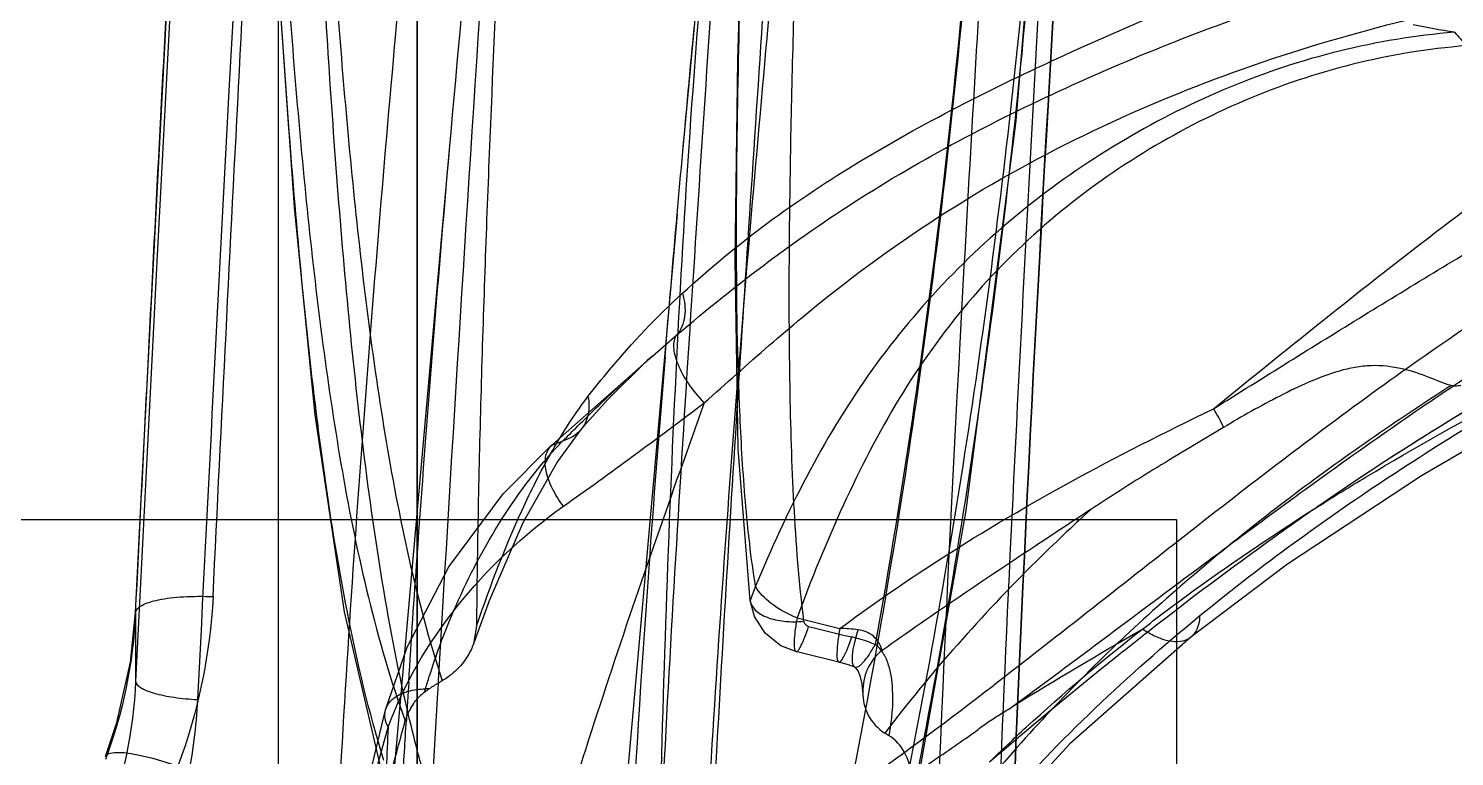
# Model space of a CAD drawing. Header units: millimetres. Extents: x 29875 to 31218, y -21313 to -20364.
# Drawn here: x 30164.15 to 30173.53, y -20652.74 to -20647.95 of the extents above; entities that cross this region are included whole.
import ezdxf

# ---------------------------------------------------------------- set-up
doc = ezdxf.new("R2010")
doc.units = ezdxf.units.MM
doc.header["$LTSCALE"] = 8
doc.layers.add('Cav-cor', color=30, linetype='Continuous')
doc.layers.add('WT', color=4, linetype='Continuous')

# ---------------------------------------------------------------- blocks, each defined once
blk = doc.blocks.new('20160903.150404')
at = {"layer": 'Cav-cor', "color": 241}
for p, q in [((0, 33.5873), (0, 138.8132)), ((0.9128, 20.4607), (0.9128, 68.1023)), ((-1.748, 54.5338), (-1.8261, 55.3789)), ((0.2725, 49.0878), (-0.2126, 54.546)), ((-1.7109, 54.1183), (-1.2724, 49.1854)), ((-1.5486, 53.1876), (-1.7086, 53.3264)), ((-0.8853, 52.6005), (-1.548, 53.1871)), ((-1.0778, 52.7037), (-1.0774, 52.7033)), ((-1.0776, 52.7039), (-0.9226, 52.4937)), ((-0.8853, 52.6005), (-0.9607, 52.6306)), ((10.2204, 52.111), (-4.998, 52.111)), ((-4.998, 52.111), (-4.998, 46.088)), ((-2.2266, 51.674), (-2.1911, 51.5792)), ((-2.1911, 51.5792), (-2.1912, 51.5788)), ((1.8537, 51.4993), (1.8537, 51.0474)), ((-0.39, 51.4093), (-0.3697, 51.2936)), ((-5.0929, 51.3384), (-5.0929, 51.3384)), ((-0.1407, 51.0522), (-0.1554, 51.3062)), ((-2.8795, 51.1404), (-2.8799, 51.1402)), ((-0.1398, 51.0369), (-0.1407, 51.0522)), ((-0.1373, 50.9943), (-0.1398, 51.0369)), ((-0.136, 50.9704), (-0.1373, 50.9943)), ((-0.1059, 50.4406), (-0.136, 50.9704)), ((-0.0477, 50.9757), (-0.0542, 50.9975)), ((0.056, 51.0417), (0.0583, 51.0059)), ((0.0583, 51.0059), (0.0598, 50.9822)), ((0.0598, 50.9822), (0.0706, 50.8077)), ((0.0852, 50.9479), (0.0885, 50.9627)), ((0.0706, 50.8077), (0.0718, 50.7887)), ((0.2082, 50.8599), (0.2082, 50.86))]:
    blk.add_line(p, q, dxfattribs=at)
for points in [[(0.4785, 51.5039), (0.6709, 52.8), (0.8073, 54.1672), (0.9092, 55.6001), (0.9888, 57.099), (1.0481, 58.514)], [(-2.11, 55.1362), (-2.1524, 56.5223), (-2.2059, 57.8317)], [(-4.1602, 57.4011), (-3.9409, 54.7361), (-3.6108, 52.1705), (-3.2474, 50.1254)], [(1.8537, 51.4993), (1.8164, 52.2481), (1.5602, 57.1471)], [(-2.1912, 51.5788), (-2.1135, 52.5778), (-2.0921, 53.821), (-2.11, 55.1362)], [(-1.5486, 53.1876), (-1.5145, 53.1572), (-1.2517, 52.8998), (-1.0774, 52.7033)], [(-7.473, 52.9007), (-6.6095, 52.3996), (-5.7292, 51.819), (-5.0929, 51.3384)], [(0.2082, 50.8599), (0.0654, 51.2724), (-0.2086, 51.8009), (-0.5661, 52.2803), (-0.8848, 52.6007)], [(-0.9226, 52.4937), (-0.6947, 52.0894), (-0.4727, 51.5773), (-0.3696, 51.2936)], [(-2.4927, 51.2428), (-2.394, 51.2809), (-2.2899, 51.3633), (-2.2192, 51.4742), (-2.1911, 51.5792)], [(0.1932, 50.263), (0.2008, 50.3082), (0.4785, 51.5039)], [(2.0528, 50.5526), (1.9773, 50.7762), (1.8873, 51.1741), (1.8537, 51.4993)], [(-5.0929, 51.3383), (-4.2957, 50.6362), (-3.5101, 49.78), (-2.875, 48.8493), (-2.4391, 47.8203), (-2.2024, 46.6933), (-2.0699, 45.4901), (-2.0143, 44.8463)], [(-2.8799, 51.1402), (-2.8392, 51.1552), (-2.7748, 51.1739)], [(-2.7748, 51.1738), (-2.5354, 51.2323), (-2.4926, 51.2426)], [(-2.9324, 50.9766), (-2.9324, 50.9832), (-2.9286, 51.0315), (-2.9185, 51.0773), (-2.902, 51.1163), (-2.8848, 51.1377), (-2.8795, 51.1405)], [(1.3713, 36.7141), (1.4067, 39.361), (1.3693, 42.0696), (1.2364, 44.6294), (0.9875, 46.9986), (0.6234, 49.1286), (0.2081, 50.86)]]:
    blk.add_lwpolyline(points, dxfattribs=at)
for centre, radius, start, end in [((-1152.7665, -4.5678), 1155.4769, 2.7864675, 3.1299324), ((-182.9162, 38.6291), 183.3956, 4.978962, 6.122878), ((-190.9234, 37.4802), 189.9425, 5.150952, 5.69737), ((-670.0384, 11.862), 671.0433, 3.3698116, 3.7880226), ((-7.5041, 59.9552), 4.6858, 278.30277, 281.68843), ((-159.2508, 40.5267), 159.6549, 4.072956, 5.037658), ((-188.2123, 37.702), 187.2225, 5.030345, 5.157845), ((-168.7005, 39.4144), 167.6357, 4.71075, 5.032056), ((-9.2624, 44.4565), 11.6505, 48.31252, 48.5365), ((-9.2046, 44.5206), 11.5643, 46.16949, 48.31526), ((-9.439, 44.2783), 11.9014, 45.21534, 46.16301), ((-4.3699, 52.2943), 1.0286, 147.96192, 155.70815), ((-9.9487, 43.7639), 12.6255, 44.61096, 45.21827), ((-2.9019, 50.7418), 2.7089, 42.69962, 44.21784), ((-121.1545, 43.3526), 121.4542, 3.629715, 4.019651), ((5.0373, 51.7898), 3.6976, 182.87456, 200.60144), ((9.613, 2.9862), 49.9696, 104.02876, 104.36197), ((-4.5702, 49.6508), 4.7125, 19.80259, 23.2226), ((5.0731, 51.657), 3.2234, 182.86118, 200.42773), ((-5.1514, 51.9515), 0.6766, 300.63294, 303.98153), ((-19.6965, 25.308), 30.0499, 58.34285, 60.22366), ((9.7337, 0.2923), 52.5771, 103.5405, 103.85896), ((-4.6608, 49.6177), 4.8089, 17.69313, 19.807), ((-4.7122, 49.6012), 4.8628, 16.68675, 17.69497), ((-0.5479, 50.3003), 0.8405, 54.77523, 56.07489), ((-0.0611, 51.5427), 0.5452, 268.14108, 270.73264), ((-0.4732, 50.4061), 0.711, 53.23643, 54.77561), ((5.0457, 51.2044), 3.1959, 182.81538, 200.21105), ((-0.2793, 50.686), 0.3718, 33.86469, 40.41889), ((-10.3526, 53.2713), 10.6933, 346.83164, 347.45048), ((-9.026, 52.9556), 9.3296, 345.41943, 346.61492), ((-9.8714, 53.1592), 10.1992, 346.6015, 346.82899), ((-109.9385, 44.0647), 110.2156, 3.283111, 3.497662), ((-24.2748, 44.0245), 25.2751, 14.68826, 15.5223), ((-3.5404, 51.4335), 0.8621, 300.31015, 302.47903), ((-8.0002, 52.6894), 8.2698, 344.29988, 345.41486)]:
    blk.add_arc(centre, radius, start, end, dxfattribs=at)
for points, knots in [([(1.8537, 51.4961), (1.8042, 52.4953), (1.7054, 54.4525), (1.5542, 57.2891), (1.4256, 59.5176), (1.3225, 61.1352), (1.2502, 62.1761), (1.1807, 63.0888), (1.1144, 63.8841), (1.0601, 64.4805), (1.0183, 64.9098), (0.9889, 65.1966), (0.9605, 65.4576), (0.9331, 65.6901), (0.9069, 65.8916), (0.8853, 66.0383), (0.8682, 66.1384), (0.8569, 66.1981), (0.8449, 66.2514), (0.8346, 66.2933), (0.8108, 66.3592), (0.7946, 66.3449)], [0, 0, 0, 0, 0.201392, 0.394521, 0.571846, 0.650775, 0.720827, 0.78189, 0.835039, 0.881485, 0.90246, 0.921862, 0.939538, 0.955307, 0.968997, 0.980412, 0.985205, 0.989356, 0.99284, 0.995635, 1, 1, 1, 1]), ([(0.8599, 65.4056), (0.8687, 65.3868), (0.8831, 65.3345), (0.9033, 65.2379), (0.9249, 65.1056), (0.9481, 64.9409), (0.9725, 64.7466), (1.0082, 64.4364), (1.0541, 63.9924), (1.1104, 63.3962), (1.1699, 62.7134), (1.2323, 61.9337), (1.2974, 61.0428), (1.3646, 60.0358), (1.4599, 58.4991), (1.5782, 56.4112), (1.7172, 53.7767), (1.8082, 51.9679), (1.8537, 51.0474)], [0, 0, 0, 0, 0.004327, 0.011231, 0.020597, 0.032225, 0.045892, 0.0614, 0.097279, 0.13889, 0.186169, 0.240065, 0.30187, 0.372281, 0.450329, 0.622668, 0.807982, 1, 1, 1, 1]), ([(-4.3102, 59.8463), (-4.2516, 58.6135), (-4.1231, 56.0823), (-3.9085, 52.2178), (-3.7426, 48.2211), (-3.7036, 45.5212), (-3.7116, 44.1576)], [0, 0, 0, 0, 0.235786, 0.484234, 0.739479, 1, 1, 1, 1]), ([(-4.4334, 59.586), (-4.3771, 58.6618), (-4.0685, 53.5202), (-3.784, 48.3795), (-3.8083, 44.1658)], [0, 0, 0, 0, 0.179768, 1, 1, 1, 1]), ([(-3.8083, 44.1658), (-3.784, 48.3795), (-4.0684, 53.5198), (-4.377, 58.6611), (-4.4334, 59.5849)], [0, 0, 0, 0, 0.820287, 1, 1, 1, 1]), ([(-3.3481, 47.866), (-3.3965, 49.7271), (-3.5221, 52.4767), (-3.7316, 56.0496), (-3.8373, 57.7637), (-3.8891, 58.5892)], [0, 0, 0, 0, 0.520157, 0.768893, 1, 1, 1, 1]), ([(-0.1748, 58.588), (-0.1535, 58.3864), (-0.1101, 57.9772), (-0.0264, 57.1371), (0.1205, 55.5969), (0.3175, 53.3302), (0.5135, 50.5398), (0.5964, 48.6498), (0.6235, 47.6955)], [0, 0, 0, 0, 0.05566, 0.113018, 0.231835, 0.480562, 0.737823, 1, 1, 1, 1]), ([(1.0272, 58.6381), (1.1036, 57.4036), (1.2477, 54.8335), (1.3795, 52.2628), (1.4462, 50.9272)], [0, 0, 0, 0, 0.480476, 1, 1, 1, 1]), ([(-2.6269, 58.5604), (-2.5372, 57.7424), (-2.3676, 56.0431), (-2.1336, 53.43), (-1.9326, 50.7029), (-1.8435, 48.8551), (-1.8131, 47.9219)], [0, 0, 0, 0, 0.231344, 0.480052, 0.73752, 1, 1, 1, 1]), ([(0.22, 50.526), (0.319, 50.8459), (0.4719, 51.4998), (0.6294, 52.4932), (0.7446, 53.4933), (0.8621, 54.8321), (0.964, 56.5107), (1.0219, 57.855), (1.0474, 58.5275)], [0, 0, 0, 0, 0.124632, 0.249354, 0.37423, 0.499235, 0.749508, 1, 1, 1, 1]), ([(0.0885, 50.9627), (0.1557, 51.2664), (0.2653, 51.8787), (0.4262, 53.1102), (0.5589, 54.6555), (0.6665, 56.5121), (0.7189, 57.7506), (0.7423, 58.3698)], [0, 0, 0, 0, 0.125372, 0.2505, 0.500445, 0.750249, 1, 1, 1, 1]), ([(-3.7529, 57.6342), (-3.6866, 56.5721), (-3.5086, 54.4484), (-3.204, 52.3383), (-3.0143, 51.2893)], [0, 0, 0, 0, 0.499572, 1, 1, 1, 1]), ([(-2.5453, 51.4423), (-2.5129, 51.6987), (-2.4737, 52.2143), (-2.4427, 53.2467), (-2.453, 54.5379), (-2.4974, 56.0863), (-2.5396, 57.1183), (-2.5625, 57.6342)], [0, 0, 0, 0, 0.125077, 0.250069, 0.500016, 0.749993, 1, 1, 1, 1]), ([(-0.6222, 57.6342), (-0.5669, 56.5973), (-0.4902, 55.0416), (-0.4159, 52.9664), (-0.3941, 51.9283), (-0.39, 51.4093)], [0, 0, 0, 0, 0.500045, 0.750037, 1, 1, 1, 1]), ([(0.6579, 57.6342), (0.6303, 57.0819), (0.5677, 55.9773), (0.4358, 54.3224), (0.2697, 52.9465), (0.0647, 51.8548), (-0.0772, 51.3156), (-0.1646, 51.0508)], [0, 0, 0, 0, 0.249481, 0.499067, 0.748943, 0.874205, 1, 1, 1, 1]), ([(0.9626, 57.4796), (0.9342, 56.9153), (0.8695, 55.7877), (0.7551, 54.3807), (0.6252, 53.2601), (0.4999, 52.424), (0.3325, 51.5954), (0.1758, 51.0527), (0.0784, 50.7882)], [0, 0, 0, 0, 0.250398, 0.500541, 0.625485, 0.750326, 0.875095, 1, 1, 1, 1]), ([(-1.5539, 43.9688), (-1.5458, 45.0266), (-1.5421, 47.1291), (-1.5912, 50.2575), (-1.7005, 53.3218), (-1.8359, 55.3397), (-1.9342, 56.3301)], [0, 0, 0, 0, 0.256493, 0.509822, 0.758653, 1, 1, 1, 1]), ([(-1.7456, 53.6004), (-1.9229, 53.7627), (-2.3015, 54.0764), (-2.927, 54.4881), (-3.6009, 54.8574), (-4.5409, 55.3065), (-5.754, 55.7995), (-6.7493, 56.1297), (-7.2522, 56.2766)], [0, 0, 0, 0, 0.116911, 0.238596, 0.363647, 0.490419, 0.745154, 1, 1, 1, 1]), ([(-1.9873, 56.2957), (-1.919, 55.2874), (-1.7851, 53.2733), (-1.6616, 51.2585), (-1.6115, 50.2518)], [0, 0, 0, 0, 0.500685, 1, 1, 1, 1]), ([(-2.2266, 51.674), (-2.1969, 51.8581), (-2.1554, 52.2305), (-2.1102, 52.9812), (-2.0968, 53.9263), (-2.1106, 55.0636), (-2.1318, 55.8229), (-2.1442, 56.203)], [0, 0, 0, 0, 0.123372, 0.247577, 0.497457, 0.748433, 1, 1, 1, 1]), ([(-1.7086, 53.3263), (-1.9055, 53.494), (-2.3109, 53.8199), (-2.9565, 54.2646), (-3.6427, 54.654), (-4.5892, 55.1108), (-5.8085, 55.5807), (-6.8124, 55.8593), (-7.3155, 55.9783)], [0, 0, 0, 0, 0.123925, 0.249012, 0.37515, 0.501544, 0.752295, 1, 1, 1, 1]), ([(-1.8896, 52.88), (-2.032, 53.0064), (-2.3137, 53.2592), (-2.8886, 53.7398), (-3.6499, 54.2657), (-4.6203, 54.7706), (-5.9419, 55.2844), (-7.3032, 55.5945), (-8.6482, 55.785), (-9.3076, 55.8627), (-9.6311, 55.9053)], [0, 0, 0, 0, 0.06729, 0.133812, 0.264837, 0.393439, 0.519664, 0.765291, 0.884636, 1, 1, 1, 1]), ([(-2.3, 55.8212), (-2.2388, 54.9144), (-2.1186, 53.1007), (-2.0071, 51.2864), (-1.959, 50.3789)], [0, 0, 0, 0, 0.500027, 1, 1, 1, 1]), ([(-4.0208, 55.6211), (-3.9342, 54.6713), (-3.716, 52.7755), (-3.3863, 50.8955), (-3.194, 49.9615)], [0, 0, 0, 0, 0.500014, 1, 1, 1, 1]), ([(-3.9899, 55.6213), (-3.905, 54.7552), (-3.698, 53.0265), (-3.4025, 51.3105), (-3.2333, 50.457)], [0, 0, 0, 0, 0.500024, 1, 1, 1, 1]), ([(-3.5998, 55.5761), (-3.5178, 54.7055), (-3.3172, 52.9658), (-3.0265, 51.2386), (-2.8582, 50.3789)], [0, 0, 0, 0, 0.499542, 1, 1, 1, 1]), ([(-6.8273, 55.3185), (-6.8405, 55.3039), (-6.8679, 55.2755), (-6.8915, 55.2439), (-6.9051, 55.2294)], [0, 0, 0, 0, 0.497622, 1, 1, 1, 1]), ([(-6.8274, 55.3185), (-6.572, 55.297), (-6.0655, 55.2139), (-5.3368, 54.9713), (-4.6511, 54.6277), (-4.0163, 54.1929), (-3.4455, 53.6718), (-2.9519, 53.0705), (-2.5489, 52.3964), (-2.3285, 51.9186), (-2.2266, 51.674)], [0, 0, 0, 0, 0.124362, 0.247804, 0.3713, 0.495344, 0.619992, 0.745084, 0.871407, 1, 1, 1, 1]), ([(-6.905, 55.2294), (-6.6536, 55.2092), (-6.1548, 55.1281), (-5.4387, 54.8857), (-4.7674, 54.5383), (-4.1506, 54.093), (-3.6058, 53.5493), (-3.1537, 52.9129), (-2.7931, 52.2084), (-2.593, 51.7163), (-2.5001, 51.4654)], [0, 0, 0, 0, 0.123047, 0.245133, 0.367348, 0.490402, 0.614812, 0.741068, 0.869503, 1, 1, 1, 1]), ([(-5.2418, 52.84), (-5.756, 53.2597), (-6.5213, 53.8754), (-7.5616, 54.6424), (-8.0878, 54.9867), (-8.3534, 55.1468)], [0, 0, 0, 0, 0.513721, 0.759984, 1, 1, 1, 1]), ([(-14.253, 54.8839), (-13.8157, 54.9275), (-12.9402, 55.019), (-11.834, 55.0587), (-10.9419, 54.9974), (-10.2645, 54.8929), (-9.5874, 54.7259), (-8.9188, 54.4894), (-8.2629, 54.1891), (-7.3956, 53.7124), (-6.3346, 52.9974), (-5.0779, 52.029), (-4.2298, 51.3565), (-3.7908, 51.0185)], [0, 0, 0, 0, 0.113496, 0.227359, 0.285235, 0.344198, 0.404165, 0.46507, 0.527069, 0.590262, 0.720483, 0.856918, 1, 1, 1, 1]), ([(-13.7212, 54.771), (-13.4072, 54.771), (-12.763, 54.7493), (-11.7799, 54.6379), (-10.7716, 54.4326), (-9.7556, 54.1429), (-8.7494, 53.7757), (-7.7706, 53.3257), (-6.828, 52.7956), (-6.2229, 52.401), (-5.9249, 52.1947)], [0, 0, 0, 0, 0.11296, 0.23162, 0.355446, 0.482628, 0.611325, 0.740351, 0.869649, 1, 1, 1, 1]), ([(-3.9274, 50.8882), (-4.2807, 51.1481), (-4.9701, 51.6652), (-5.9898, 52.4226), (-6.9981, 53.1238), (-8.0204, 53.7377), (-8.9045, 54.1517), (-9.6295, 54.4033), (-10.3559, 54.5966), (-11.265, 54.743), (-11.9946, 54.7716), (-12.3523, 54.7714)], [0, 0, 0, 0, 0.138701, 0.272562, 0.401747, 0.526995, 0.649302, 0.709638, 0.769519, 0.886845, 1, 1, 1, 1]), ([(-12.3692, 54.7009), (-12.0952, 54.6716), (-11.5401, 54.5926), (-10.708, 54.4122), (-9.8711, 54.1756), (-9.0402, 53.8858), (-8.2252, 53.5422), (-7.4342, 53.1417), (-6.6666, 52.6917), (-6.1702, 52.3645), (-5.9249, 52.1947)], [0, 0, 0, 0, 0.118288, 0.240527, 0.365342, 0.491508, 0.618141, 0.744823, 0.87193, 1, 1, 1, 1]), ([(-5.2418, 52.84), (-5.5697, 53.0466), (-6.2241, 53.4533), (-6.8823, 53.8538), (-7.2111, 54.0498)], [0, 0, 0, 0, 0.503127, 1, 1, 1, 1]), ([(-1.7456, 53.6004), (-1.7601, 53.5509), (-1.7732, 53.4539), (-1.737, 53.3592), (-1.7086, 53.3263)], [0, 0, 0, 0, 0.542485, 1, 1, 1, 1]), ([(-1.1239, 52.9206), (-1.1699, 52.9804), (-1.3622, 53.2201), (-1.5747, 53.4438), (-1.7456, 53.6004)], [0, 0, 0, 0, 0.245625, 1, 1, 1, 1]), ([(-1.8896, 52.88), (-1.8521, 52.9184), (-1.7865, 52.9981), (-1.7249, 53.1062), (-1.6966, 53.1901), (-1.6853, 53.255), (-1.6925, 53.3043), (-1.7086, 53.3264)], [0, 0, 0, 0, 0.31762, 0.607417, 0.731434, 0.838105, 1, 1, 1, 1]), ([(-1.6311, 53.1816), (-1.5956, 52.7496), (-1.4586, 50.995), (-1.3592, 49.2373), (-1.3146, 47.9115)], [0, 0, 0, 0, 0.246271, 1, 1, 1, 1]), ([(-5.1495, 51.4774), (-5.5271, 51.7872), (-6.314, 52.3624), (-7.1467, 52.8668), (-7.5675, 53.1065)], [0, 0, 0, 0, 0.50214, 1, 1, 1, 1]), ([(-6.8052, 52.993), (-6.7559, 53.0067), (-6.6521, 53.0532), (-6.479, 53.1115), (-6.3117, 53.13), (-6.1726, 53.1152), (-6.0346, 53.0815), (-5.8687, 53.0179), (-5.677, 52.9259), (-5.4904, 52.8249), (-5.3682, 52.7537), (-5.3074, 52.7175)], [0, 0, 0, 0, 0.095532, 0.211425, 0.339853, 0.405419, 0.471528, 0.604269, 0.7361, 0.867947, 1, 1, 1, 1]), ([(-5.9249, 52.1947), (-6.0313, 52.2618), (-6.4579, 52.5244), (-6.8954, 52.7692), (-7.227, 52.9448)], [0, 0, 0, 0, 0.250934, 1, 1, 1, 1]), ([(-6.8686, 52.9928), (-6.863, 52.992), (-6.8421, 52.9895), (-6.8202, 52.9888), (-6.8052, 52.993)], [0, 0, 0, 0, 0.265686, 1, 1, 1, 1]), ([(-6.8052, 52.993), (-6.444, 52.7609), (-5.7341, 52.2708), (-4.7326, 51.4428), (-3.9703, 50.6624), (-3.4204, 49.9783), (-3.0463, 49.4288), (-2.7275, 48.8391), (-2.4794, 48.2086), (-2.3114, 47.5439), (-2.1967, 46.859), (-2.1173, 46.159), (-2.0317, 45.2057), (-1.9758, 44.4854), (-1.94, 44.0025)], [0, 0, 0, 0, 0.11916, 0.23916, 0.360162, 0.421186, 0.482584, 0.54442, 0.606864, 0.670119, 0.734326, 0.799504, 0.865587, 1, 1, 1, 1]), ([(-1.8896, 52.88), (-1.7819, 52.5821), (-1.5691, 51.9799), (-1.2566, 51.0662), (-0.9571, 50.132), (-0.7711, 49.4997), (-0.6792, 49.1806)], [0, 0, 0, 0, 0.244117, 0.492177, 0.744135, 1, 1, 1, 1]), ([(-0.9622, 52.1992), (-1.1163, 52.3085), (-1.4276, 52.5325), (-1.7344, 52.7626), (-1.8896, 52.88)], [0, 0, 0, 0, 0.492587, 1, 1, 1, 1]), ([(-1.1239, 52.9206), (-1.1316, 52.8816), (-1.1342, 52.8035), (-1.101, 52.7314), (-1.0778, 52.7037)], [0, 0, 0, 0, 0.524187, 1, 1, 1, 1]), ([(-0.39, 51.4093), (-0.4834, 51.6854), (-0.6386, 52.0877), (-0.8952, 52.5883), (-1.0432, 52.8159), (-1.1239, 52.9206)], [0, 0, 0, 0, 0.518578, 0.764868, 1, 1, 1, 1]), ([(-2.7818, 51.3942), (-2.9764, 51.5392), (-3.759, 52.0824), (-4.6018, 52.5339), (-5.2418, 52.84)], [0, 0, 0, 0, 0.25488, 1, 1, 1, 1]), ([(-5.3074, 52.7174), (-5.1614, 52.6304), (-4.8673, 52.4554), (-4.5778, 52.2727), (-4.4339, 52.1781)], [0, 0, 0, 0, 0.496577, 1, 1, 1, 1]), ([(-1.0774, 52.7033), (-1.0702, 52.6946), (-1.0375, 52.6617), (-0.9944, 52.6399), (-0.9607, 52.6306)], [0, 0, 0, 0, 0.244624, 1, 1, 1, 1]), ([(-0.9623, 52.1993), (-0.934, 52.2362), (-0.8867, 52.3105), (-0.8447, 52.4242), (-0.8376, 52.526), (-0.8656, 52.583), (-0.8851, 52.6003)], [0, 0, 0, 0, 0.318152, 0.597508, 0.821376, 1, 1, 1, 1]), ([(-0.2396, 51.5089), (-0.3239, 51.7054), (-0.5173, 52.0828), (-0.7695, 52.4254), (-0.911, 52.5788)], [0, 0, 0, 0, 0.506072, 1, 1, 1, 1]), ([(-4.7732, 51.3904), (-4.8659, 51.4624), (-5.2397, 51.7446), (-5.6281, 52.0074), (-5.9249, 52.1947)], [0, 0, 0, 0, 0.250553, 1, 1, 1, 1]), ([(-5.9249, 52.1947), (-5.8304, 52.1293), (-5.4516, 51.8626), (-5.0811, 51.5841), (-4.8067, 51.3694)], [0, 0, 0, 0, 0.248021, 1, 1, 1, 1]), ([(0.1918, 50.7454), (0.0872, 51.0303), (-0.2364, 51.5798), (-0.6996, 52.0128), (-0.9622, 52.1992)], [0, 0, 0, 0, 0.485263, 1, 1, 1, 1]), ([(-4.4341, 52.1782), (-4.3115, 52.0664), (-3.8273, 51.6065), (-3.381, 51.1058), (-3.0775, 50.7062)], [0, 0, 0, 0, 0.248495, 1, 1, 1, 1]), ([(-4.4339, 52.1781), (-4.3193, 52.1027), (-3.8578, 51.7994), (-3.3997, 51.4907), (-3.0611, 51.2504)], [0, 0, 0, 0, 0.248263, 1, 1, 1, 1]), ([(-2.5001, 51.4654), (-2.4395, 51.4889), (-2.3367, 51.5442), (-2.2498, 51.6283), (-2.2266, 51.674)], [0, 0, 0, 0, 0.55876, 1, 1, 1, 1]), ([(-2.1912, 51.5788), (-2.1942, 51.5553), (-2.2158, 51.5198), (-2.2596, 51.4878), (-2.3225, 51.4581), (-2.4198, 51.4381), (-2.5021, 51.4383), (-2.5453, 51.4423)], [0, 0, 0, 0, 0.173812, 0.278813, 0.398953, 0.68118, 1, 1, 1, 1]), ([(1.8537, 51.4993), (1.8526, 51.5201), (1.8158, 51.5488), (1.762, 51.5691), (1.6981, 51.5854), (1.6221, 51.5971), (1.5027, 51.6074), (1.4087, 51.6074), (1.3443, 51.6044)], [0, 0, 0, 0, 0.116025, 0.211724, 0.333228, 0.477775, 0.640979, 1, 1, 1, 1]), ([(-5.1496, 51.4774), (-5.1491, 51.4496), (-5.1417, 51.3976), (-5.1113, 51.3532), (-5.0929, 51.3384)], [0, 0, 0, 0, 0.540803, 1, 1, 1, 1]), ([(-2.0145, 44.8487), (-2.0424, 45.1838), (-2.0987, 45.8475), (-2.2081, 46.8305), (-2.3966, 47.7842), (-2.7386, 48.6787), (-3.2282, 49.4846), (-3.8094, 50.213), (-4.4525, 50.8772), (-4.9131, 51.2834), (-5.1495, 51.4774)], [0, 0, 0, 0, 0.132296, 0.262076, 0.389099, 0.513693, 0.636671, 0.758599, 0.879669, 1, 1, 1, 1]), ([(-2.5764, 51.408), (-2.5682, 51.41), (-2.5529, 51.4186), (-2.5463, 51.4346), (-2.5453, 51.4423)], [0, 0, 0, 0, 0.519847, 1, 1, 1, 1]), ([(-2.5001, 51.4655), (-2.4948, 51.4362), (-2.4863, 51.3843), (-2.48, 51.3136), (-2.4793, 51.2721), (-2.486, 51.2445), (-2.4927, 51.2428)], [0, 0, 0, 0, 0.393465, 0.70503, 0.908574, 1, 1, 1, 1]), ([(-5.0929, 51.3384), (-5.0773, 51.3259), (-5.0369, 51.3073), (-4.9658, 51.306), (-4.8865, 51.3272), (-4.8338, 51.3533), (-4.8067, 51.3694)], [0, 0, 0, 0, 0.197391, 0.422184, 0.689502, 1, 1, 1, 1]), ([(-4.8067, 51.3693), (-4.7192, 51.3007), (-4.3675, 51.0219), (-4.0228, 50.7345), (-3.7663, 50.515)], [0, 0, 0, 0, 0.247733, 1, 1, 1, 1]), ([(-3.7663, 50.515), (-3.846, 50.5931), (-4.1688, 50.8993), (-4.5101, 51.1859), (-4.7734, 51.3904)], [0, 0, 0, 0, 0.250707, 1, 1, 1, 1]), ([(-3.0611, 51.2504), (-3.0509, 51.2856), (-3.0111, 51.3539), (-2.9375, 51.3813), (-2.9012, 51.3864)], [0, 0, 0, 0, 0.500226, 1, 1, 1, 1]), ([(-2.9012, 51.3864), (-2.8916, 51.356), (-2.876, 51.3003), (-2.8635, 51.2339), (-2.8615, 51.19), (-2.8633, 51.1637), (-2.8707, 51.1443), (-2.8795, 51.1404)], [0, 0, 0, 0, 0.375569, 0.679217, 0.795708, 0.886878, 1, 1, 1, 1]), ([(-2.7818, 51.3942), (-2.7765, 51.3652), (-2.7679, 51.3138), (-2.7618, 51.2441), (-2.7611, 51.2027), (-2.7681, 51.1756), (-2.7748, 51.1739)], [0, 0, 0, 0, 0.393216, 0.704323, 0.907691, 1, 1, 1, 1]), ([(-2.4927, 51.2428), (-2.4984, 51.2414), (-2.5147, 51.2578), (-2.5309, 51.2889), (-2.5543, 51.3427), (-2.5686, 51.3843), (-2.5764, 51.408)], [0, 0, 0, 0, 0.093416, 0.294233, 0.603534, 1, 1, 1, 1]), ([(-3.1054, 50.6892), (-3.1251, 50.7901), (-3.1401, 50.9471), (-3.1152, 51.1308), (-3.0737, 51.2307), (-3.0374, 51.2745), (-3.0143, 51.2893)], [0, 0, 0, 0, 0.488329, 0.740894, 0.869769, 1, 1, 1, 1]), ([(-3.061, 51.2503), (-3.0176, 51.2195), (-2.9521, 51.1315), (-2.9325, 51.027), (-2.9324, 50.9766)], [0, 0, 0, 0, 0.513793, 1, 1, 1, 1]), ([(-2.88, 51.1403), (-2.8875, 51.1372), (-2.9035, 51.1426), (-2.9205, 51.1561), (-2.9454, 51.1812), (-2.9776, 51.2258), (-3.0017, 51.2663), (-3.0143, 51.2893)], [0, 0, 0, 0, 0.117063, 0.207182, 0.321641, 0.621885, 1, 1, 1, 1]), ([(-2.7748, 51.1739), (-2.7806, 51.1725), (-2.7973, 51.1886), (-2.8138, 51.2198), (-2.8378, 51.2735), (-2.8524, 51.3151), (-2.8603, 51.3388)], [0, 0, 0, 0, 0.094437, 0.295415, 0.60432, 1, 1, 1, 1]), ([(-0.3696, 51.2936), (-0.3651, 51.2805), (-0.3441, 51.2285), (-0.3123, 51.181), (-0.2843, 51.1494)], [0, 0, 0, 0, 0.246563, 1, 1, 1, 1]), ([(-0.2843, 51.1494), (-0.2759, 51.1398), (-0.24, 51.1024), (-0.1982, 51.0707), (-0.1646, 51.0508)], [0, 0, 0, 0, 0.246372, 1, 1, 1, 1]), ([(-2.6288, 50.1739), (-2.7299, 50.2413), (-3.1244, 50.5126), (-3.5069, 50.8008), (-3.79, 51.0185)], [0, 0, 0, 0, 0.25383, 1, 1, 1, 1]), ([(-2.9324, 50.9766), (-2.9323, 50.9258), (-2.955, 50.8178), (-3.0311, 50.7357), (-3.0775, 50.7062)], [0, 0, 0, 0, 0.48063, 1, 1, 1, 1]), ([(-0.1646, 51.0508), (-0.1575, 51.0466), (-0.1285, 51.0295), (-0.0999, 51.0119), (-0.0788, 50.9977)], [0, 0, 0, 0, 0.245137, 1, 1, 1, 1]), ([(0.0791, 50.9759), (0.0732, 50.9779), (0.0485, 50.9855), (0.023, 50.9905), (0.0034, 50.9931)], [0, 0, 0, 0, 0.239054, 1, 1, 1, 1]), ([(0.2082, 50.86), (0.201, 50.8861), (0.1649, 50.9383), (0.1099, 50.9655), (0.0791, 50.9759)], [0, 0, 0, 0, 0.454514, 1, 1, 1, 1]), ([(1.8537, 51.0474), (1.8529, 51.0302), (1.8235, 51.0061), (1.7807, 50.9856), (1.7068, 50.9605), (1.5945, 50.9387), (1.4979, 50.9295), (1.4462, 50.9272)], [0, 0, 0, 0, 0.118158, 0.215196, 0.337728, 0.645394, 1, 1, 1, 1]), ([(-2.7337, 50.0551), (-2.7841, 50.089), (-2.8542, 50.1473), (-2.9485, 50.2238), (-3.0486, 50.294), (-3.1787, 50.3744), (-3.3295, 50.4781), (-3.4791, 50.5818), (-3.604, 50.6669), (-3.7014, 50.7377), (-3.774, 50.7916), (-3.8513, 50.8388), (-3.9034, 50.8701), (-3.9279, 50.8879)], [0, 0, 0, 0, 0.125075, 0.187335, 0.250117, 0.376648, 0.502216, 0.62714, 0.751602, 0.813375, 0.875104, 0.937701, 1, 1, 1, 1]), ([(0.0295, 50.8932), (0.0351, 50.8848), (0.0554, 50.8519), (0.0707, 50.8159), (0.0784, 50.7884)], [0, 0, 0, 0, 0.261816, 1, 1, 1, 1]), ([(1.4462, 50.9272), (1.4506, 50.8383), (1.4824, 50.4826), (1.5703, 50.1322), (1.6648, 49.8816)], [0, 0, 0, 0, 0.249396, 1, 1, 1, 1]), ([(0.1919, 50.7454), (0.2013, 50.7637), (0.2149, 50.8014), (0.2132, 50.8419), (0.2082, 50.8599)], [0, 0, 0, 0, 0.525157, 1, 1, 1, 1]), ([(-3.2474, 50.1254), (-3.2575, 50.1759), (-3.2696, 50.2787), (-3.2612, 50.4333), (-3.2186, 50.582), (-3.1488, 50.6638), (-3.1053, 50.6892)], [0, 0, 0, 0, 0.251996, 0.503904, 0.753634, 1, 1, 1, 1]), ([(1.3403, 36.7178), (1.3691, 37.9469), (1.3907, 39.7893), (1.3404, 42.2386), (1.2551, 44.0547), (1.1079, 45.8343), (0.8846, 47.5535), (0.5853, 49.1877), (0.3317, 50.239), (0.1918, 50.7454)], [0, 0, 0, 0, 0.261153, 0.391254, 0.520325, 0.647264, 0.770448, 0.888402, 1, 1, 1, 1]), ([(0.1918, 50.7454), (0.1998, 50.5652), (0.2291, 49.8418), (0.2462, 49.1178), (0.2495, 48.5741)], [0, 0, 0, 0, 0.249116, 1, 1, 1, 1]), ([(2.0528, 50.5526), (2.0464, 50.5691), (2.0061, 50.5799), (1.9558, 50.5803), (1.8958, 50.5747), (1.8262, 50.5622), (1.7172, 50.5361), (1.6333, 50.5093), (1.5761, 50.4888)], [0, 0, 0, 0, 0.10742, 0.200994, 0.321607, 0.466534, 0.631689, 1, 1, 1, 1])]:
    blk.add_open_spline(points, degree=3, knots=knots, dxfattribs=at)
for points in [[(-2.9012, 51.3864), (-2.8617, 51.3919), (-2.8217, 51.3941), (-2.7818, 51.3942)], [(-3.0143, 51.2893), (-2.9644, 51.3096), (-2.9126, 51.3259), (-2.8603, 51.3388)], [(0.0034, 50.9931), (-0.0156, 50.9957), (-0.0349, 50.9971), (-0.0541, 50.9975)], [(-0.0477, 50.9757), (-0.0288, 50.9616), (-0.0115, 50.945), (0.0038, 50.927)]]:
    blk.add_open_spline(points, degree=3, dxfattribs=at)

msp = doc.modelspace()

# ---------------------------------------------------------------- linework, layer by layer
at = {"layer": 'Cav-cor', "color": 241}
msp.add_line((30166.7061, -20512.2387), (30166.7061, -20722.2387), dxfattribs=at)

# ---------------------------------------------------------------- block references
at = {"layer": 'WT', "xscale": -1}
msp.add_blockref('20160903.150404', (30166.7061, -20703.2897), dxfattribs=at)

doc.saveas('drawing.dxf')
